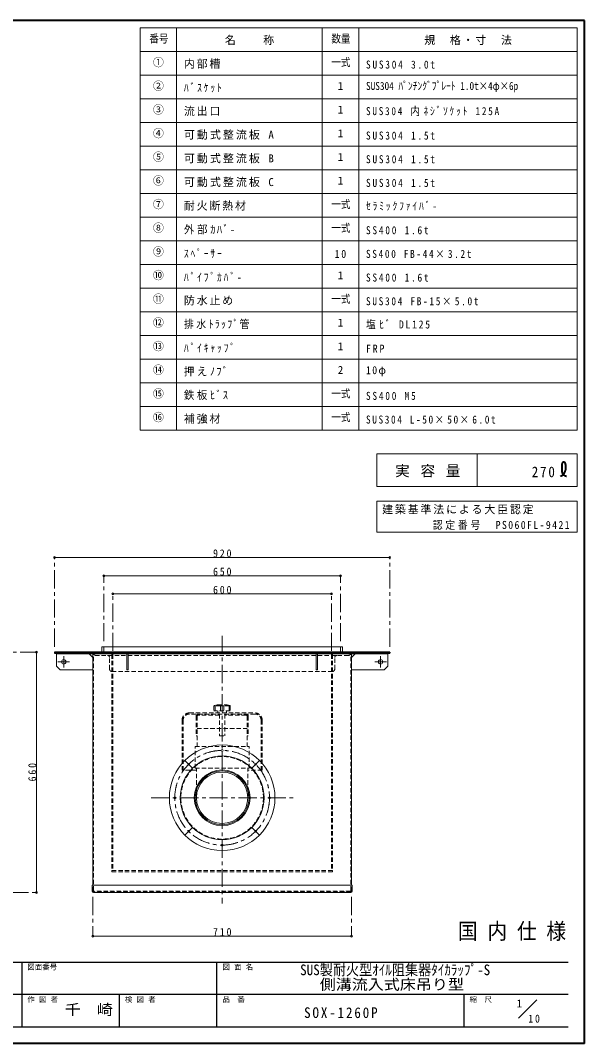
# Model space of a CAD drawing. Units: millimetres at full size, sheet at 1:10. Extents: x -2114 to 1936, y -1399 to 1411.
# Drawn here: x 387 to 1936, y -1399 to 1411 of the extents above; entities that cross this region are included whole.
import ezdxf
from ezdxf.enums import TextEntityAlignment as Align

# ---------------------------------------------------------------- set-up
doc = ezdxf.new("R2010")
doc.units = ezdxf.units.MM
doc.header["$LTSCALE"] = 10
doc.header["$PDMODE"] = 32
doc.header["$PDSIZE"] = 5
doc.linetypes.add('CHAIN1', pattern=[8, 5, -1, 1, -1])
doc.linetypes.add('DASHED1', pattern=[1.8, 1.2, -0.6])
doc.layers.add('0-0_ﾚｲﾔ1', color=4, linetype='Continuous', lineweight=9)
doc.styles.add('ＭＳ ゴシック', font='')
doc.styles.get('ＭＳ ゴシック').set_extended_font_data('MS Gothic')

msp = doc.modelspace()

# ---------------------------------------------------------------- linework, layer by layer
at = {"layer": '0-0_ﾚｲﾔ1', "color": 1, "lineweight": 40}
for p, q in [((1936.08, 1411.36), (-2113.92, 1411.36)), ((1936.08, -1398.64), (1936.08, 1411.36)), ((1936.08, -1398.64), (-2113.92, -1398.64))]:
    msp.add_line(p, q, dxfattribs=at)
at = {"layer": '0-0_ﾚｲﾔ1', "color": 3, "lineweight": 18}
for p, q in [((1916.08, 1391.36), (716.08, 1391.36)), ((716.08, 286.36), (716.08, 1391.36)), ((816.08, 286.36), (816.08, 1391.36)), ((1216.08, 286.36), (1216.08, 1391.36)), ((1316.08, 286.36), (1316.08, 1391.36)), ((1916.08, 286.36), (1916.08, 1391.36)), ((1916.08, 1326.36), (716.08, 1326.36)), ((1916.08, 1261.36), (716.08, 1261.36)), ((1916.08, 1196.36), (716.08, 1196.36)), ((1916.08, 1131.36), (716.08, 1131.36)), ((1916.08, 1066.36), (716.08, 1066.36)), ((1916.08, 1001.36), (716.08, 1001.36)), ((1916.08, 936.36), (716.08, 936.36)), ((1916.08, 871.36), (716.08, 871.36)), ((1916.08, 806.36), (716.08, 806.36)), ((1916.08, 741.36), (716.08, 741.36)), ((1916.08, 676.36), (716.08, 676.36)), ((1916.08, 611.36), (716.08, 611.36)), ((1916.08, 546.36), (716.08, 546.36)), ((1916.08, 481.36), (716.08, 481.36)), ((1916.08, 416.36), (716.08, 416.36)), ((1916.08, 351.36), (716.08, 351.36)), ((1916.08, 286.36), (716.08, 286.36)), ((1366.08, 221.36), (1916.08, 221.36)), ((1366.08, 131.36), (1366.08, 221.36)), ((1641.08, 221.36), (1641.08, 131.36)), ((1916.08, 131.36), (1916.08, 221.36)), ((1366.08, 131.36), (1916.08, 131.36)), ((1366.08, 91.36), (1916.08, 91.36)), ((1366.08, 5.65), (1366.08, 91.36)), ((1916.08, 5.65), (1916.08, 91.36)), ((1366.08, 5.65), (1916.08, 5.65))]:
    msp.add_line(p, q, dxfattribs=at)
at = {"layer": '0-0_ﾚｲﾔ1'}
for p, q in [((481.08, -63.64), (1401.08, -63.64)), ((1266.08, -113.64), (616.08, -113.64)), ((641.08, -163.64), (1241.08, -163.64)), ((431.08, -323.64), (431.08, -983.64)), ((486.08, -328.24), (486.08, -362.24)), ((576.08, -328.24), (586.08, -338.24)), ((1296.08, -338.24), (1306.08, -328.24)), ((1396.08, -328.24), (1396.08, -362.24)), ((486.08, -362.24), (496.08, -372.24)), ((496.08, -372.24), (586.08, -372.24)), ((586.08, -1103.64), (1296.08, -1103.64))]:
    msp.add_line(p, q, dxfattribs=at)
at = {"layer": '0-0_ﾚｲﾔ1', "linetype": 'CHAIN1'}
for p, q in [((481.08, -308.64), (481.08, -63.64)), ((1401.08, -308.64), (1401.08, -63.64)), ((616.08, -293.64), (616.08, -113.64)), ((1266.08, -293.64), (1266.08, -113.64)), ((641.08, -320.14), (641.08, -163.64)), ((1241.08, -320.14), (1241.08, -163.64)), ((941.08, -278.64), (941.08, -1013.64)), ((-413.92, -323.64), (431.08, -323.64)), ((506.08, -366.24), (506.08, -334.24)), ((1376.08, -366.24), (1376.08, -334.24)), ((522.08, -350.24), (490.08, -350.24)), ((1392.08, -350.24), (1360.08, -350.24)), ((859.76, -642.32), (838.55, -621.11)), ((1022.4, -642.32), (1043.61, -621.11)), ((746.08, -723.64), (1136.08, -723.64)), ((859.76, -804.95), (838.55, -826.17)), ((1022.4, -804.95), (1043.61, -826.17)), ((-520.52, -983.64), (431.08, -983.64)), ((586.08, -996.04), (586.08, -1103.64)), ((1296.08, -996.04), (1296.08, -1103.64))]:
    msp.add_line(p, q, dxfattribs=at)
at = {"layer": '0-0_ﾚｲﾔ1', "color": 7, "lineweight": 18}
for p, q in [((611.08, -308.64), (611.08, -323.64)), ((1271.08, -308.64), (611.08, -308.64)), ((1271.08, -308.64), (1271.08, -323.64)), ((486.08, -326.64), (486.08, -328.24)), ((486.08, -328.24), (1396.08, -328.24)), ((586.08, -329.84), (586.08, -963.64)), ((679.48, -328.24), (679.48, -372.24)), ((682.68, -328.24), (682.68, -372.24)), ((1199.48, -328.24), (1199.48, -372.24)), ((1296.08, -329.84), (1296.08, -963.64)), ((1396.08, -326.64), (1396.08, -328.24)), ((679.48, -372.24), (682.68, -372.24)), ((1297.68, -963.64), (584.48, -963.64)), ((584.48, -980.44), (584.48, -963.64)), ((1297.68, -980.44), (1297.68, -963.64)), ((587.68, -983.64), (1294.48, -983.64)), ((1754.86, -1329.14), (1805.36, -1278.64))]:
    msp.add_line(p, q, dxfattribs=at)
at = {"layer": '0-0_ﾚｲﾔ1', "linetype": 'DASHED1'}
for p, q in [((616.08, -308.64), (616.08, -323.64)), ((1266.08, -308.64), (1266.08, -323.64)), ((587.68, -978.84), (587.68, -329.84)), ((638.08, -329.64), (638.08, -926.64)), ((641.08, -329.64), (641.08, -923.64)), ((1241.08, -329.64), (1241.08, -923.64)), ((1244.08, -329.64), (1244.08, -926.64)), ((1294.48, -978.84), (1294.48, -329.84)), ((1244.08, -923.64), (638.08, -923.64)), ((1244.08, -926.64), (638.08, -926.64)), ((586.08, -980.44), (586.08, -963.64)), ((1294.48, -982.04), (587.68, -982.04)), ((1292.88, -980.44), (589.28, -980.44)), ((1276.08, -980.44), (1276.08, -982.04)), ((1296.08, -980.44), (1296.08, -963.64))]:
    msp.add_line(p, q, dxfattribs=at)
at = {"layer": '0-0_ﾚｲﾔ1', "color": 5, "lineweight": 25}
for p, q in [((1401.08, -323.64), (481.08, -323.64)), ((481.08, -323.64), (481.08, -326.64)), ((481.08, -326.64), (1401.08, -326.64)), ((1401.08, -323.64), (1401.08, -326.64))]:
    msp.add_line(p, q, dxfattribs=at)
at = {"layer": '0-0_ﾚｲﾔ1', "color": 7, "linetype": 'DASHED1', "lineweight": 18}
for p, q in [((1288.08, -332.64), (594.08, -332.64)), ((632.08, -370.64), (632.08, -338.64)), ((1250.08, -370.64), (1250.08, -338.64)), ((638.08, -376.64), (1244.08, -376.64)), ((918.68, -471.44), (918.68, -484.64)), ((921.68, -471.44), (918.68, -471.44)), ((927.38, -468.73), (919.47, -470.46)), ((921.68, -471.44), (921.68, -484.64)), ((928.24, -468.64), (953.92, -468.64)), ((936.24, -471.44), (936.24, -484.64)), ((945.92, -471.44), (936.24, -471.44)), ((945.92, -471.44), (945.92, -484.64)), ((954.77, -468.73), (962.69, -470.46)), ((960.48, -471.44), (960.48, -484.64)), ((851.08, -490.64), (1031.08, -490.64)), ((1031.08, -493.64), (851.08, -493.64)), ((869.58, -499.64), (869.58, -553.64)), ((872.58, -499.64), (872.58, -582.64)), ((933.58, -496.64), (875.58, -496.64)), ((963.47, -484.64), (918.68, -484.64)), ((929.08, -484.64), (929.08, -490.64)), ((933.58, -493.64), (933.58, -553.64)), ((948.58, -493.64), (948.58, -553.64)), ((1006.58, -496.64), (948.58, -496.64)), ((953.08, -484.64), (953.08, -490.64)), ((1009.58, -499.64), (1009.58, -582.64)), ((1012.58, -499.64), (1012.58, -553.64)), ((831.08, -510.64), (831.08, -647.64)), ((834.08, -510.64), (834.08, -647.64)), ((872.58, -533.64), (1009.58, -533.64)), ((1048.08, -510.64), (1048.08, -647.64)), ((1051.08, -510.64), (1051.08, -647.64)), ((872.58, -553.64), (869.58, -553.64)), ((933.58, -553.64), (948.58, -553.64)), ((1012.58, -553.64), (1009.58, -553.64)), ((1015.08, -642.64), (1015.08, -582.64)), ((867.08, -642.64), (1015.08, -642.64)), ((870.58, -723.64), (870.58, -642.64)), ((1011.58, -723.64), (1011.58, -642.64)), ((870.58, -647.64), (831.08, -647.64)), ((1051.08, -647.64), (1011.58, -647.64))]:
    msp.add_line(p, q, dxfattribs=at)
at = {"layer": '0-0_ﾚｲﾔ1', "color": 6, "lineweight": 25}
for p, q in [((-2068.92, -1175.06), (1891.08, -1175.06)), ((391.08, -1175.06), (391.08, -1353.64)), ((926.79, -1353.64), (926.79, -1175.06)), ((1891.08, -1264.35), (-144.64, -1264.35)), ((658.94, -1353.64), (658.94, -1264.35)), ((1605.36, -1353.64), (1605.36, -1264.35)), ((1891.08, -1353.64), (-2068.92, -1353.64))]:
    msp.add_line(p, q, dxfattribs=at)
at = {"layer": '0-0_ﾚｲﾔ1', "color": 1, "lineweight": 40}
for points in [[(1869.81, 160.02), (1870.62, 160.31), (1872.01, 160.82), (1873.37, 161.37), (1874.68, 161.97), (1875.92, 162.66), (1877.07, 163.45), (1877.69, 163.96), (1878.21, 164.45), (1879.04, 165.37), (1879.79, 166.38), (1880.47, 167.45), (1881.1, 168.57), (1881.68, 169.73), (1881.99, 170.41), (1882.31, 171.11), (1882.81, 172.33), (1883.28, 173.55), (1883.69, 174.77), (1884.06, 176), (1884.36, 177.22), (1884.5, 177.93), (1884.64, 178.73), (1884.81, 180.11), (1884.91, 181.5), (1884.95, 182.93), (1884.94, 184.41), (1884.9, 185.95), (1884.86, 186.89), (1884.79, 188.17), (1884.61, 190.43), (1884.26, 192.64), (1883.69, 194.66), (1882.79, 196.34), (1881.51, 197.56), (1880.56, 197.99), (1880.21, 198.09), (1879.57, 198.19), (1878.9, 198.21), (1878.23, 198.16)], [(1878.23, 198.16), (1877.57, 198.02), (1876.95, 197.8), (1876.62, 197.63), (1876.13, 197.31), (1875.4, 196.59), (1874.83, 195.71), (1874.4, 194.72), (1874.07, 193.65), (1873.85, 192.54), (1873.75, 191.9), (1873.66, 191.05), (1873.59, 189.62), (1873.59, 188.22), (1873.64, 186.84), (1873.7, 185.48), (1873.75, 184.11), (1873.75, 183.3), (1873.73, 182.09), (1873.62, 179.98), (1873.49, 177.84), (1873.42, 175.72), (1873.5, 173.62), (1873.8, 171.57), (1874.11, 170.41), (1874.3, 169.85), (1874.69, 168.91), (1875.16, 168), (1875.69, 167.12), (1876.29, 166.28), (1876.94, 165.48), (1877.34, 165.04), (1877.64, 164.72), (1878.18, 164.2), (1878.74, 163.71), (1879.33, 163.25), (1879.93, 162.81), (1880.55, 162.4), (1880.92, 162.17), (1881.4, 161.89)], [(1881.4, 161.89), (1882.25, 161.44), (1883.11, 161.01), (1883.99, 160.62), (1884.88, 160.24), (1885.77, 159.87), (1886.29, 159.66)]]:
    msp.add_lwpolyline(points, dxfattribs=at)
at = {"layer": '0-0_ﾚｲﾔ1', "color": 7, "lineweight": 18}
msp.add_lwpolyline([(1202.68, -328.24), (1202.68, -372.24), (1199.48, -372.24)], dxfattribs=at)
at = {"layer": '0-0_ﾚｲﾔ1'}
msp.add_lwpolyline([(1396.08, -362.24), (1386.08, -372.24), (1296.08, -372.24)], dxfattribs=at)
at = {"layer": '0-0_ﾚｲﾔ1', "color": 7, "linetype": 'DASHED1', "lineweight": 18}
for points in [[(960.48, -471.44), (963.47, -471.44), (963.47, -484.64)], [(867.08, -642.64), (867.08, -582.64), (1015.08, -582.64)]]:
    msp.add_lwpolyline(points, dxfattribs=at)
at = {"layer": '0-0_ﾚｲﾔ1'}
for centre, radius in [((506.08, -350.24), 6), ((1376.08, -350.24), 6), ((941.08, -723.64), 74), ((941.08, -723.64), 70.5)]:
    msp.add_circle(centre, radius, dxfattribs=at)
at = {"layer": '0-0_ﾚｲﾔ1', "color": 7, "lineweight": 18}
for centre, radius in [((941.08, -723.64), 145), ((941.08, -723.64), 115), ((941.08, -593.64), 2.5), ((849.15, -631.71), 2.5), ((1033, -631.71), 2.5), ((941.08, -723.64), 76.5), ((811.08, -723.64), 2.5), ((1071.08, -723.64), 2.5), ((849.15, -815.56), 2.5), ((1033, -815.56), 2.5), ((941.08, -853.64), 2.5)]:
    msp.add_circle(centre, radius, dxfattribs=at)
at = {"layer": '0-0_ﾚｲﾔ1', "linetype": 'CHAIN1'}
msp.add_circle((941.08, -723.64), 130, dxfattribs=at)
at = {"layer": '0-0_ﾚｲﾔ1', "linetype": 'DASHED1'}
msp.add_circle((941.08, -723.64), 113.4, dxfattribs=at)
for centre, radius, start, end in [((584.48, -329.84), 3.2, 0, 90), ((635.08, -329.64), 6, 0, 90), ((635.08, -329.64), 3, 0, 90), ((1247.08, -329.64), 6, 90, 180), ((1247.08, -329.64), 3, 90, 180), ((1297.68, -329.84), 3.2, 90, 180), ((589.28, -978.84), 3.2, 180, 270), ((587.68, -980.44), 1.6, 180, 270), ((589.28, -978.84), 1.6, 180, 270), ((1292.88, -978.84), 1.6, 270, 0), ((1292.88, -978.84), 3.2, 270, 0), ((1294.48, -980.44), 1.6, 270, 0)]:
    msp.add_arc(centre, radius, start, end, dxfattribs=at)
at = {"layer": '0-0_ﾚｲﾔ1', "color": 7, "lineweight": 18}
for centre, radius, start, end in [((584.48, -329.84), 1.6, 0, 90), ((1297.68, -329.84), 1.6, 90, 180), ((587.68, -980.44), 3.2, 180, 270), ((1294.48, -980.44), 3.2, 270, 0)]:
    msp.add_arc(centre, radius, start, end, dxfattribs=at)
at = {"layer": '0-0_ﾚｲﾔ1', "color": 7, "linetype": 'DASHED1', "lineweight": 18}
for centre, radius, start, end in [((594.08, -326.64), 6, 180, 270), ((626.08, -338.64), 6, 0, 90), ((1256.08, -338.64), 6, 90, 180), ((1288.08, -326.64), 6, 270, 0), ((638.08, -370.64), 6, 180, 270), ((1244.08, -370.64), 6, 270, 0), ((919.68, -471.44), 1, 102.36697, 180), ((928.96, -503.99), 33.35, 77.38992, 102.61008), ((928.24, -472.64), 4, 90, 102.36697), ((953.2, -503.99), 33.35, 77.38992, 102.61008), ((953.92, -472.64), 4, 77.63303, 90), ((962.47, -471.44), 1, 0, 77.63303), ((851.08, -510.64), 20, 90, 180), ((851.08, -510.64), 17, 90, 180), ((875.58, -499.64), 6, 90, 180), ((875.58, -499.64), 3, 90, 180), ((1006.58, -499.64), 6, 0, 90), ((1006.58, -499.64), 3, 0, 90), ((1031.08, -510.64), 20, 0, 90), ((1031.08, -510.64), 17, 0, 90)]:
    msp.add_arc(centre, radius, start, end, dxfattribs=at)
at = {"layer": '0-0_ﾚｲﾔ1'}
for p in [(481.08, -63.64), (1401.08, -63.64), (616.08, -113.64), (1266.08, -113.64), (641.08, -163.64), (1241.08, -163.64), (431.08, -323.64), (431.08, -983.64), (586.08, -1103.64), (1296.08, -1103.64)]:
    msp.add_point(p, dxfattribs=at)

# ---------------------------------------------------------------- texts
at = {"layer": '0-0_ﾚｲﾔ1', "color": 7, "style": 'ＭＳ ゴシック'}
for s, height, width, p in [('番号', 21.99, 0.85, (741.08, 1343.86)), ('数量', 21.99, 0.85, (1241.08, 1343.86)), ('一式', 21.99, 0.85, (1241.08, 1278.86)), ('SUS304 ﾊﾟﾝﾁﾝｸﾞﾌﾟﾚｰﾄ 1.0t×4φ×6p', 21.99, 0.85, (1336.08, 1213.86)), ('一式', 21.99, 0.85, (1241.08, 888.86)), ('一式', 21.99, 0.85, (1241.08, 823.86)), ('一式', 21.99, 0.85, (1241.08, 628.86)), ('一式', 21.99, 0.85, (1241.08, 368.86)), ('一式', 21.99, 0.85, (1241.08, 303.86)), ('国 内 仕 様', 43.99, 0.9, (1588.58, -1125.06)), ('SUS製耐火型ｵｲﾙ阻集器ﾀｲｶﾗｯﾌﾟ-S', 29.33, 0.9, (1155.19, -1219.71)), ('側溝流入式床吊り型', 29.33, 1.1, (1208.94, -1259.71)), ('千\u3000崎', 29.33, 1.1, (508.94, -1328.99))]:
    msp.add_text(s, height=height, dxfattribs=dict(at, width=width)).set_placement(p, align=Align.BOTTOM_LEFT)
for s, height, p in [('①', 21.99, (751.08, 1278.86)), ('②', 21.99, (751.08, 1213.86)), ('1', 21.99, (1258.58, 1213.86)), ('③', 21.99, (751.08, 1148.86)), ('1', 21.99, (1258.58, 1148.86)), ('④', 21.99, (751.08, 1083.86)), ('1', 21.99, (1258.58, 1083.86)), ('⑤', 21.99, (751.08, 1018.86)), ('1', 21.99, (1258.58, 1018.86)), ('⑥', 21.99, (751.08, 953.86)), ('1', 21.99, (1258.58, 953.86)), ('⑦', 21.99, (751.08, 888.86)), ('⑧', 21.99, (751.08, 823.86)), ('⑨', 21.99, (751.08, 758.86)), ('⑩', 21.99, (751.08, 693.86)), ('1', 21.99, (1258.58, 693.86)), ('⑪', 21.99, (751.08, 628.86)), ('⑫', 21.99, (751.08, 563.86)), ('1', 21.99, (1258.58, 563.86)), ('⑬', 21.99, (751.08, 498.86)), ('1', 21.99, (1258.58, 498.86)), ('⑭', 21.99, (751.08, 433.86)), ('2', 21.99, (1258.58, 433.86)), ('⑮', 21.99, (751.08, 368.86)), ('⑯', 21.99, (751.08, 303.86)), ('図面番号', 14.66, (406.08, -1200.06)), ('図 面 名', 14.66, (941.79, -1200.06)), ('作 図 者', 14.66, (406.08, -1289.35)), ('検 図 者', 14.66, (673.94, -1289.35)), ('品\u3000番', 14.66, (941.79, -1289.35)), ('縮\u3000尺', 14.66, (1620.36, -1289.35)), ('1', 21.99, (1749.78, -1306.16))]:
    msp.add_text(s, height=height, dxfattribs=at).set_placement(p, align=Align.BOTTOM_LEFT)
at = {"layer": '0-0_ﾚｲﾔ1', "color": 7, "attachment_point": 7, "style": 'ＭＳ ゴシック'}
for s, insert, char_height in [('\\T1.17;名\u3000\u3000称', (948.58, 1343.86), 21.99), ('\\T1.17;規\u3000格・寸\u3000法', (1496.08, 1343.86), 21.99), ('\\T1.17;内部槽', (836.08, 1278.86), 21.99), ('\\T1.39;\\W0.85;SUS304\\~3.0t', (1336.08, 1278.86), 21.99), ('\\T1.39;\\W0.85;ﾊﾞｽｹｯﾄ', (836.08, 1213.86), 21.99), ('\\T1.17;流出口', (836.08, 1148.86), 21.99), ('\\T1.37;\\W0.85;SUS304\\~内ﾈｼﾞｿｹｯﾄ\\~125A', (1336.08, 1148.86), 21.99), ('\\T1.19;可動式整流板\\~A', (836.08, 1083.86), 21.99), ('\\T1.39;\\W0.85;SUS304\\~1.5t', (1336.08, 1083.86), 21.99), ('\\T1.19;可動式整流板\\~B', (836.08, 1018.86), 21.99), ('\\T1.39;\\W0.85;SUS304\\~1.5t', (1336.08, 1018.86), 21.99), ('\\T1.19;可動式整流板\\~C', (836.08, 953.86), 21.99), ('\\T1.39;\\W0.85;SUS304\\~1.5t', (1336.08, 953.86), 21.99), ('\\T1.17;耐火断熱材', (836.08, 888.86), 21.99), ('\\T1.39;\\W0.85;ｾﾗﾐｯｸﾌｧｲﾊﾞ-', (1336.08, 888.86), 21.99), ('\\T1.27;\\W0.95;外部ｶﾊﾞ-', (836.08, 823.86), 21.99), ('\\T1.39;\\W0.85;SS400\\~1.6t', (1336.08, 823.86), 21.99), ('\\T1.39;\\W0.85;ｽﾍﾟｰｻｰ', (836.08, 758.86), 21.99), ('\\T1.36;\\W0.9;10', (1249.83, 758.86), 21.99), ('\\T1.36;\\W0.85;SS400\\~FB-44×3.2t', (1336.08, 758.86), 21.99), ('\\T1.39;\\W0.85;ﾊﾟｲﾌﾟｶﾊﾞ-', (836.08, 693.86), 21.99), ('\\T1.39;\\W0.85;SS400\\~1.6t', (1336.08, 693.86), 21.99), ('\\T1.17;防水止め', (836.08, 628.86), 21.99), ('\\T1.37;\\W0.85;SUS304\\~FB-15×5.0t', (1336.08, 628.86), 21.99), ('\\T1.26;\\W0.9;排水ﾄﾗｯﾌﾟ管', (836.08, 563.86), 21.99), ('\\T1.34;\\W0.9;塩ﾋﾞ\\~DL125', (1336.08, 563.86), 21.99), ('\\T1.39;\\W0.85;ﾊﾟｲｷｬｯﾌﾟ', (836.08, 498.86), 21.99), ('\\T1.38;\\W0.9;FRP', (1336.08, 498.86), 21.99), ('\\T1.25;\\W0.95;押えﾉﾌﾞ', (836.08, 433.86), 21.99), ('\\T1.27;\\W0.9;10φ', (1336.08, 433.86), 21.99), ('\\T1.25;\\W0.95;鉄板ﾋﾞｽ', (836.08, 368.86), 21.99), ('\\T1.39;\\W0.85;SS400\\~M5', (1336.08, 368.86), 21.99), ('\\T1.17;補強材', (836.08, 303.86), 21.99), ('\\T1.35;\\W0.85;SUS304\\~L-50×50×6.0t', (1336.08, 303.86), 21.99), ('\\T1.16;実\\~容\\~量', (1416.08, 156.36), 29.33), ('\\T1.27;\\W0.9;270', (1791.08, 156.36), 29.33), ('\\T1.17;建築基準法による大臣認定', (1380.36, 54.94), 21.99), ('\\T1.28;\\W0.9;認定番号\u3000PS060FL-9421', (1519.29, 12.08), 21.99), ('\\T1.38;\\W0.9;920', (916.08, -63.64), 21.99), ('\\T1.38;\\W0.9;650', (916.08, -113.64), 21.99), ('\\T1.38;\\W0.9;600', (916.08, -163.64), 21.99), ('\\T1.38;\\W0.9;710', (916.08, -1103.64), 21.99), ('\\T1.28;\\W0.9;SOX-1260P', (1166.08, -1328.99), 29.33), ('\\T1.36;\\W0.9;10', (1781.75, -1341.54), 21.99)]:
    msp.add_mtext(s, dxfattribs=dict(at, insert=insert, char_height=char_height))
at = {"layer": '0-0_ﾚｲﾔ1', "color": 7, "insert": (431.08, -678.64), "char_height": 21.99, "attachment_point": 7, "rotation": 90, "style": 'ＭＳ ゴシック'}
msp.add_mtext('\\T1.38;\\W0.9;660', dxfattribs=at)

doc.saveas('drawing.dxf')
